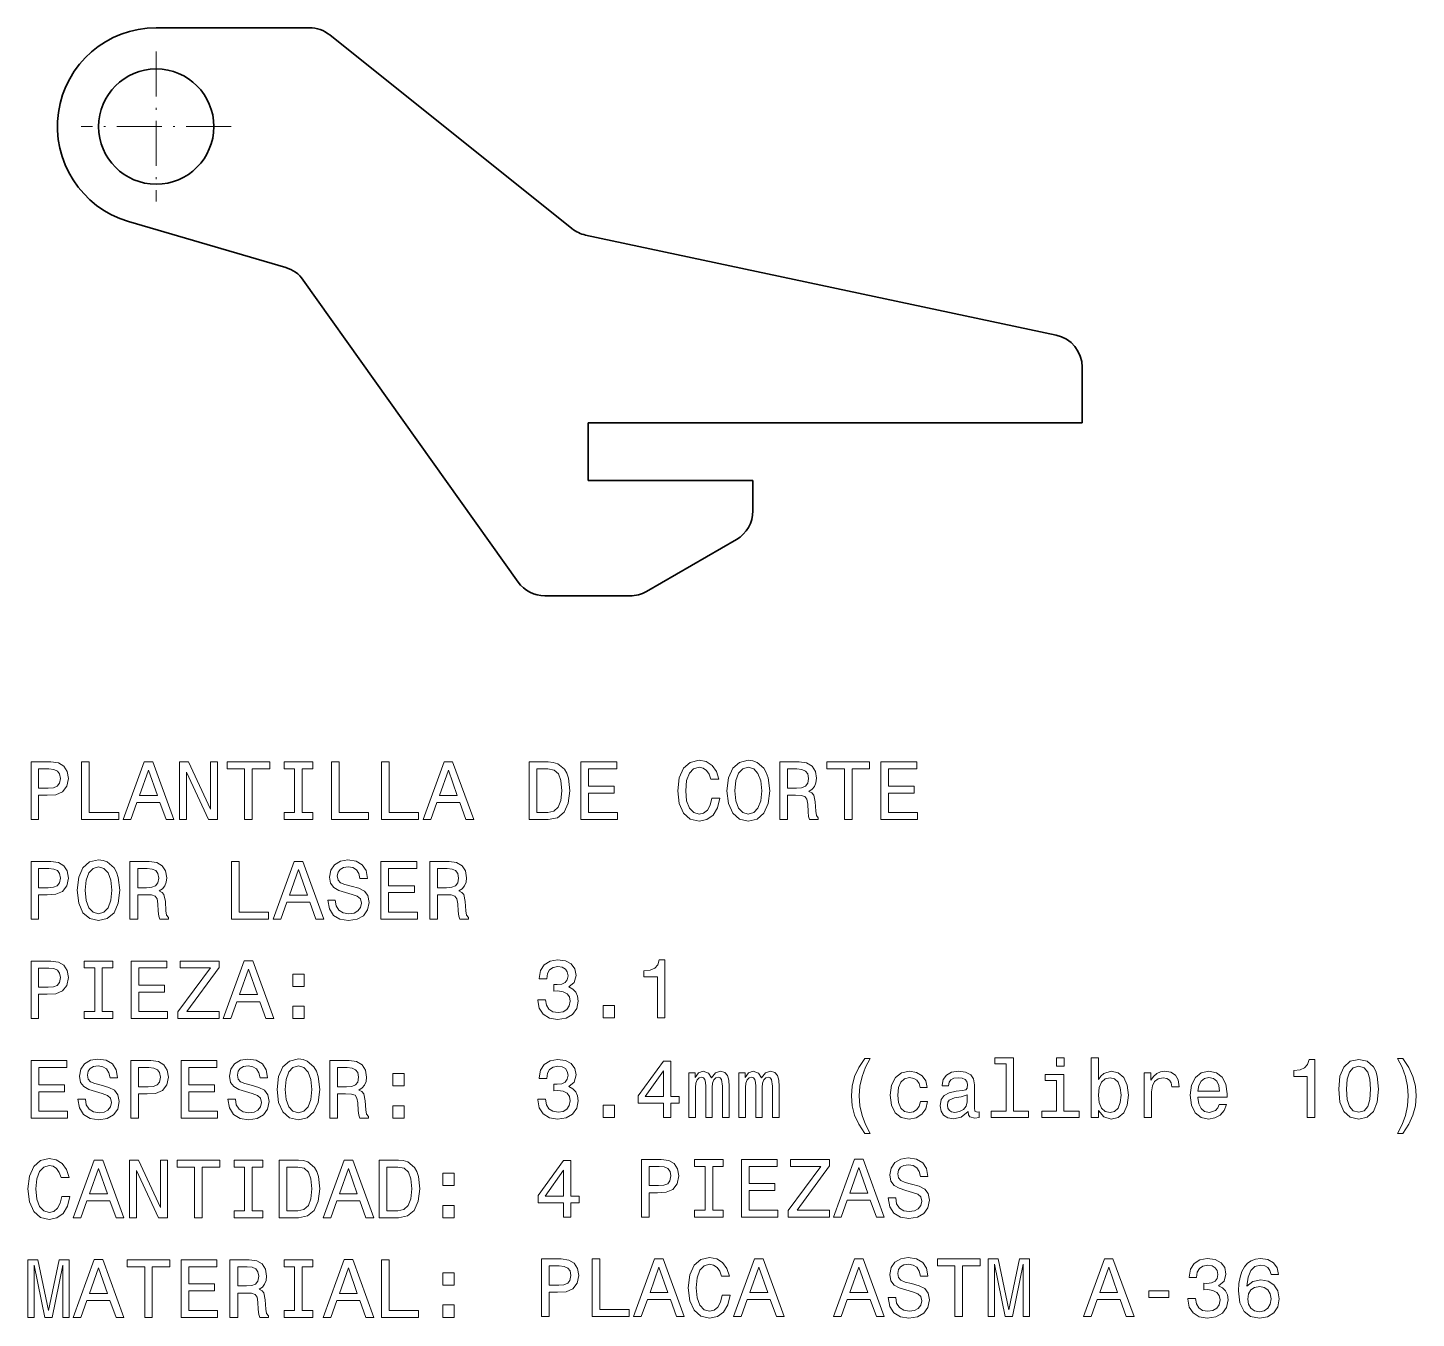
# Model space of a CAD drawing. Extents: x 15 to 1174, y 15 to 826.
# Drawn here: x 394.4 to 478.7, y 429.6 to 508 of the extents above; entities that cross this region are included whole.
import ezdxf

# ---------------------------------------------------------------- set-up
doc = ezdxf.new("R2010")
doc.units = 0
doc.linetypes.add('DASHDOT', pattern=[18.5, 12, -3, 0.5, -3])

msp = doc.modelspace()

# ---------------------------------------------------------------- linework, layer by layer
at = {"color": 7, "lineweight": 35}
for p, q in [((411.472382, 507.953674), (402.173737, 507.953674)), ((412.721497, 507.515625), (427.423309, 495.758331)), ((400.483612, 496.196625), (410.037231, 493.391907)), ((428.256622, 495.363983), (456.830566, 489.290405)), ((411.103333, 492.632599), (424.154785, 474.294006)), ((458.414734, 487.334106), (458.414734, 483.953674)), ((458.414734, 483.953674), (428.414734, 483.953674)), ((428.414734, 480.453674), (428.414734, 483.953674)), ((438.414734, 480.453674), (428.414734, 480.453674)), ((438.414734, 478.608368), (438.414734, 480.453674)), ((431.950623, 473.721619), (437.414734, 476.876312)), ((425.784241, 473.453674), (430.950623, 473.453674))]:
    msp.add_line(p, q, dxfattribs=at)
at = {"color": 7, "linetype": 'DASHDOT', "lineweight": 13, "ltscale": 0.227499}
for p, q in [((402.173737, 506.503662), (402.173737, 497.403687)), ((406.723724, 501.953674), (397.623749, 501.953674))]:
    msp.add_line(p, q, dxfattribs=at)
at = {"color": 7, "lineweight": 13}
for points in [[(394.568329, 459.869965), (395.032318, 459.869965), (395.032318, 461.347626), (395.546722, 461.347626), (396.066162, 461.372833), (396.479706, 461.549347), (396.747009, 461.892303), (396.837769, 462.361328), (396.767181, 462.795044), (396.56546, 463.112762), (396.232605, 463.304413), (395.778717, 463.369965), (394.568329, 463.369965)], [(397.644714, 459.869965), (399.893982, 459.869965), (399.893982, 460.29361), (398.108673, 460.29361), (398.108673, 463.369965), (397.644714, 463.369965)], [(400.171356, 459.869965), (400.635345, 459.869965), (401.003479, 460.898773), (402.400452, 460.898773), (402.768616, 459.869965), (403.242676, 459.869965), (401.9617, 463.375), (401.447296, 463.375)], [(403.590668, 459.869965), (404.009247, 459.869965), (404.009247, 462.739563), (405.350739, 459.869965), (405.890381, 459.869965), (405.890381, 463.369965), (405.466736, 463.369965), (405.466736, 460.500366), (404.140381, 463.369965), (403.590668, 463.369965)], [(407.544556, 459.869965), (408.008545, 459.869965), (408.008545, 462.94632), (409.067627, 462.94632), (409.067627, 463.369965), (406.480438, 463.369965), (406.480438, 462.94632), (407.544556, 462.94632)], [(410.580566, 460.29361), (409.935059, 460.29361), (409.935059, 459.869965), (411.690094, 459.869965), (411.690094, 460.29361), (411.044556, 460.29361), (411.044556, 462.94632), (411.690094, 462.94632), (411.690094, 463.369965), (409.935059, 463.369965), (409.935059, 462.94632), (410.580566, 462.94632)], [(412.824829, 459.869965), (415.074097, 459.869965), (415.074097, 460.29361), (413.288788, 460.29361), (413.288788, 463.369965), (412.824829, 463.369965)], [(415.86084, 459.869965), (418.110107, 459.869965), (418.110107, 460.29361), (416.324829, 460.29361), (416.324829, 463.369965), (415.86084, 463.369965)], [(418.387512, 459.869965), (418.851471, 459.869965), (419.219635, 460.898773), (420.616608, 460.898773), (420.984772, 459.869965), (421.458832, 459.869965), (420.177856, 463.375), (419.663422, 463.375)], [(425.98764, 463.369965), (424.822662, 463.369965), (424.822662, 459.869965), (425.98764, 459.869965), (426.537354, 459.980927), (426.945862, 460.318817), (427.197998, 460.86853), (427.288788, 461.619965), (427.208099, 462.386536), (427.107239, 462.689117), (426.966034, 462.931213), (426.557526, 463.259003), (426.290222, 463.339691)], [(427.969635, 459.869965), (430.18866, 459.869965), (430.18866, 460.29361), (428.433594, 460.29361), (428.433594, 461.47876), (429.997009, 461.47876), (429.997009, 461.897339), (428.433594, 461.897339), (428.433594, 462.94632), (430.148315, 462.94632), (430.148315, 463.369965), (427.969635, 463.369965)], [(435.917755, 461.171112), (435.816895, 460.747498), (435.650452, 460.444885), (435.418457, 460.258301), (435.146149, 460.197784), (434.818329, 460.288544), (434.561127, 460.560883), (434.389648, 461.0047), (434.334167, 461.619965), (434.389648, 462.230194), (434.556091, 462.679047), (434.813293, 462.951385), (435.146149, 463.047211), (435.388214, 462.996765), (435.594971, 462.85556), (435.756378, 462.628601), (435.86731, 462.315918), (436.346436, 462.315918), (436.195129, 462.795044), (435.932892, 463.158142), (435.574829, 463.385101), (435.146149, 463.46579), (434.611572, 463.339691), (434.203064, 462.986694), (433.940796, 462.406708), (433.850037, 461.619965), (433.940796, 460.833221), (434.203064, 460.253235), (434.611572, 459.895172), (435.146149, 459.774139), (435.615173, 459.869965), (435.993408, 460.137268), (436.260681, 460.576019), (436.401917, 461.171112)], [(436.840668, 461.619965), (436.931427, 460.833221), (437.193695, 460.253235), (437.602173, 459.895172), (438.13678, 459.774139), (438.666321, 459.895172), (439.079865, 460.253235), (439.337067, 460.833221), (439.432892, 461.619965), (439.337067, 462.401672), (439.226105, 462.719391), (439.079865, 462.981628), (438.666321, 463.339691), (438.414154, 463.430481), (438.13678, 463.46579), (437.597137, 463.339691), (437.18866, 462.986694), (436.931427, 462.406708)], [(437.324799, 461.619965), (437.38028, 462.230194), (437.546722, 462.679047), (437.803925, 462.951385), (438.13678, 463.047211), (438.464569, 462.951385), (438.721802, 462.674011), (438.888214, 462.225159), (438.94873, 461.619965), (438.888214, 461.009735), (438.721802, 460.560883), (438.464569, 460.288544), (438.13678, 460.197784), (437.803925, 460.288544), (437.546722, 460.560883), (437.38028, 461.0047)], [(440.048157, 459.869965), (440.517181, 459.869965), (440.517181, 461.347626), (440.996277, 461.347626), (441.349304, 461.332489), (441.571198, 461.261902), (441.692261, 461.095459), (441.742676, 460.797913), (441.767883, 460.344025), (441.798157, 460.046478), (441.858673, 459.869965), (442.388214, 459.869965), (442.388214, 459.96579), (442.272217, 460.106995), (442.231873, 460.369232), (442.196564, 460.934082), (442.11084, 461.352661), (441.994843, 461.483795), (441.813293, 461.57962), (442.015015, 461.705688), (442.156219, 461.882202), (442.247009, 462.104126), (442.277252, 462.371399), (442.206665, 462.795044), (442.004913, 463.112762), (441.672058, 463.304413), (441.21817, 463.369965), (440.048157, 463.369965)], [(443.976837, 459.869965), (444.440796, 459.869965), (444.440796, 462.94632), (445.499878, 462.94632), (445.499878, 463.369965), (442.91272, 463.369965), (442.91272, 462.94632), (443.976837, 462.94632)], [(446.18576, 459.869965), (448.404785, 459.869965), (448.404785, 460.29361), (446.649719, 460.29361), (446.649719, 461.47876), (448.213135, 461.47876), (448.213135, 461.897339), (446.649719, 461.897339), (446.649719, 462.94632), (448.364441, 462.94632), (448.364441, 463.369965), (446.18576, 463.369965)], [(395.652618, 462.941284), (395.955231, 462.911041), (396.177124, 462.815216), (396.308258, 462.638702), (396.353638, 462.361328), (396.303192, 462.068817), (396.167023, 461.892303), (395.935059, 461.801514), (395.61731, 461.776306), (395.032318, 461.776306), (395.032318, 462.941284)], [(401.164886, 461.327454), (401.704498, 462.870697), (402.24411, 461.327454)], [(419.381012, 461.327454), (419.920624, 462.870697), (420.460266, 461.327454)], [(425.952332, 462.951385), (426.335632, 462.875732), (426.59787, 462.643738), (426.754211, 462.230194), (426.804626, 461.619965), (426.749176, 461.029907), (426.592834, 460.616364), (426.325531, 460.369232), (425.952332, 460.288544), (425.291687, 460.288544), (425.291687, 462.951385)], [(441.087067, 462.941284), (441.394684, 462.911041), (441.611542, 462.815216), (441.747711, 462.638702), (441.793121, 462.361328), (441.742676, 462.068817), (441.606506, 461.892303), (441.374512, 461.801514), (441.056793, 461.776306), (440.517181, 461.776306), (440.517181, 462.941284)], [(394.568329, 453.82312), (395.032318, 453.82312), (395.032318, 455.300781), (395.546722, 455.300781), (396.066162, 455.325989), (396.479706, 455.502502), (396.747009, 455.845459), (396.837769, 456.314484), (396.767181, 456.748199), (396.56546, 457.065918), (396.232605, 457.257568), (395.778717, 457.32312), (394.568329, 457.32312)], [(397.372375, 455.57312), (397.463135, 454.786377), (397.725403, 454.20639), (398.133881, 453.848328), (398.668488, 453.727295), (399.198029, 453.848328), (399.611572, 454.20639), (399.868774, 454.786377), (399.9646, 455.57312), (399.868774, 456.354828), (399.757812, 456.672546), (399.611572, 456.934784), (399.198029, 457.292847), (398.945862, 457.383636), (398.668488, 457.418945), (398.128845, 457.292847), (397.720337, 456.93985), (397.463135, 456.359863)], [(400.579865, 453.82312), (401.048889, 453.82312), (401.048889, 455.300781), (401.527985, 455.300781), (401.881012, 455.285645), (402.102905, 455.215057), (402.223938, 455.048615), (402.274384, 454.751068), (402.299591, 454.29718), (402.329865, 453.999634), (402.390381, 453.82312), (402.919922, 453.82312), (402.919922, 453.918945), (402.803925, 454.06015), (402.76358, 454.322388), (402.728271, 454.887238), (402.642548, 455.305817), (402.52655, 455.436951), (402.345001, 455.532776), (402.546722, 455.658844), (402.687927, 455.835358), (402.778717, 456.057281), (402.80896, 456.324554), (402.738373, 456.748199), (402.536621, 457.065918), (402.203766, 457.257568), (401.749878, 457.32312), (400.579865, 457.32312)], [(406.752777, 453.82312), (409.002045, 453.82312), (409.002045, 454.246765), (407.216736, 454.246765), (407.216736, 457.32312), (406.752777, 457.32312)], [(409.279419, 453.82312), (409.743408, 453.82312), (410.111572, 454.851929), (411.508545, 454.851929), (411.876678, 453.82312), (412.350739, 453.82312), (411.069763, 457.328156), (410.555359, 457.328156)], [(413.051758, 454.978027), (412.592834, 454.978027), (412.693695, 454.443451), (412.945862, 454.050079), (413.334167, 453.813019), (413.858673, 453.727295), (414.378143, 453.807983), (414.766449, 454.029907), (415.01358, 454.377869), (415.10437, 454.836823), (415.028717, 455.250366), (414.816895, 455.517639), (414.473938, 455.694153), (414.015015, 455.825287), (413.621643, 455.921112), (413.364441, 456.032043), (413.218201, 456.193451), (413.172791, 456.445587), (413.218201, 456.672546), (413.349304, 456.844025), (413.551025, 456.960022), (413.82843, 457.000366), (414.11084, 456.949921), (414.332733, 456.813751), (414.479004, 456.586823), (414.549591, 456.279175), (415.008545, 456.279175), (415.008545, 456.289246), (414.927856, 456.763336), (414.690796, 457.116333), (414.317627, 457.338257), (413.813293, 457.41391), (413.359406, 457.338257), (413.006378, 457.126434), (412.779419, 456.798615), (412.69873, 456.375), (412.764282, 455.996765), (412.955933, 455.739532), (413.258545, 455.568085), (413.672089, 455.436951), (414.080566, 455.320953), (414.388214, 455.210022), (414.574829, 455.048615), (414.640381, 454.786377), (414.579865, 454.519073), (414.423523, 454.317352), (414.186493, 454.191284), (413.878845, 454.15094), (413.535919, 454.20639), (413.273651, 454.367798), (413.107239, 454.630035)], [(415.825531, 453.82312), (418.044556, 453.82312), (418.044556, 454.246765), (416.28952, 454.246765), (416.28952, 455.431915), (417.852905, 455.431915), (417.852905, 455.850494), (416.28952, 455.850494), (416.28952, 456.899475), (418.004211, 456.899475), (418.004211, 457.32312), (415.825531, 457.32312)], [(418.79599, 453.82312), (419.265015, 453.82312), (419.265015, 455.300781), (419.744141, 455.300781), (420.097137, 455.285645), (420.319061, 455.215057), (420.440094, 455.048615), (420.490509, 454.751068), (420.515747, 454.29718), (420.54599, 453.999634), (420.606506, 453.82312), (421.136047, 453.82312), (421.136047, 453.918945), (421.02005, 454.06015), (420.979706, 454.322388), (420.944397, 454.887238), (420.858673, 455.305817), (420.742676, 455.436951), (420.561127, 455.532776), (420.762848, 455.658844), (420.904053, 455.835358), (420.994843, 456.057281), (421.025116, 456.324554), (420.954498, 456.748199), (420.752777, 457.065918), (420.419922, 457.257568), (419.966034, 457.32312), (418.79599, 457.32312)], [(395.652618, 456.89444), (395.955231, 456.864197), (396.177124, 456.768372), (396.308258, 456.591858), (396.353638, 456.314484), (396.303192, 456.021973), (396.167023, 455.845459), (395.935059, 455.754669), (395.61731, 455.729462), (395.032318, 455.729462), (395.032318, 456.89444)], [(397.856506, 455.57312), (397.911987, 456.18335), (398.07843, 456.632202), (398.335632, 456.904541), (398.668488, 457.000366), (398.996277, 456.904541), (399.253479, 456.627167), (399.419922, 456.178314), (399.480438, 455.57312), (399.419922, 454.962891), (399.253479, 454.514038), (398.996277, 454.241699), (398.668488, 454.15094), (398.335632, 454.241699), (398.07843, 454.514038), (397.911987, 454.957855)], [(401.618774, 456.89444), (401.926392, 456.864197), (402.14325, 456.768372), (402.279419, 456.591858), (402.324829, 456.314484), (402.274384, 456.021973), (402.138214, 455.845459), (401.906219, 455.754669), (401.588501, 455.729462), (401.048889, 455.729462), (401.048889, 456.89444)], [(410.272949, 455.280609), (410.812561, 456.823853), (411.352203, 455.280609)], [(419.8349, 456.89444), (420.142548, 456.864197), (420.359406, 456.768372), (420.495575, 456.591858), (420.540955, 456.314484), (420.490509, 456.021973), (420.35437, 455.845459), (420.122375, 455.754669), (419.804657, 455.729462), (419.265015, 455.729462), (419.265015, 456.89444)], [(394.568329, 447.776306), (395.032318, 447.776306), (395.032318, 449.253967), (395.546722, 449.253967), (396.066162, 449.279175), (396.479706, 449.455688), (396.747009, 449.798645), (396.837769, 450.26767), (396.767181, 450.701385), (396.56546, 451.019104), (396.232605, 451.210754), (395.778717, 451.276306), (394.568329, 451.276306)], [(398.436493, 448.199951), (397.790955, 448.199951), (397.790955, 447.776306), (399.54599, 447.776306), (399.54599, 448.199951), (398.900452, 448.199951), (398.900452, 450.852661), (399.54599, 450.852661), (399.54599, 451.276306), (397.790955, 451.276306), (397.790955, 450.852661), (398.436493, 450.852661)], [(400.645416, 447.776306), (402.864441, 447.776306), (402.864441, 448.199951), (401.109406, 448.199951), (401.109406, 449.385101), (402.672791, 449.385101), (402.672791, 449.80368), (401.109406, 449.80368), (401.109406, 450.852661), (402.824097, 450.852661), (402.824097, 451.276306), (400.645416, 451.276306)], [(403.484772, 447.776306), (405.996277, 447.776306), (405.996277, 448.199951), (404.03952, 448.199951), (405.996277, 450.877899), (405.996277, 451.276306), (403.620911, 451.276306), (403.620911, 450.852661), (405.471802, 450.852661), (403.484772, 448.179779)], [(406.243408, 447.776306), (406.707367, 447.776306), (407.075531, 448.805115), (408.472504, 448.805115), (408.840668, 447.776306), (409.314728, 447.776306), (408.033752, 451.281342), (407.519348, 451.281342)], [(425.361572, 448.922546), (425.361572, 448.887238), (425.442261, 448.403076), (425.679291, 448.039978), (426.05249, 447.807983), (426.546722, 447.72226), (427.071228, 447.807983), (427.4646, 448.029907), (427.716736, 448.382904), (427.807526, 448.836823), (427.767181, 449.134369), (427.656219, 449.376434), (427.47467, 449.563019), (427.232605, 449.699188), (427.560394, 449.971527), (427.676392, 450.405243), (427.600739, 450.798615), (427.383881, 451.096161), (427.030853, 451.282776), (426.546722, 451.348328), (426.092834, 451.267639), (425.744843, 451.045746), (425.517914, 450.692719), (425.442261, 450.223694), (425.442261, 450.188385), (425.891083, 450.188385), (425.931458, 450.511169), (426.062561, 450.743164), (426.274384, 450.884369), (426.57193, 450.934784), (426.834167, 450.89444), (427.025818, 450.788544), (427.141815, 450.617065), (427.187195, 450.385071), (427.141815, 450.13797), (427.020782, 449.971527), (426.80896, 449.870667), (426.521515, 449.840424), (426.324829, 449.845459), (426.324829, 449.447052), (426.57193, 449.457123), (426.889648, 449.411743), (427.126678, 449.29071), (427.267914, 449.094025), (427.318329, 448.836823), (427.262848, 448.544312), (427.116608, 448.327454), (426.884613, 448.191284), (426.576965, 448.145874), (426.259247, 448.19632), (426.027252, 448.347626), (425.881012, 448.589691), (425.825531, 448.922546)], [(432.613708, 447.82312), (433.072662, 447.82312), (433.072662, 451.348328), (432.729706, 451.348328), (432.638947, 451.04071), (432.457367, 450.833923), (432.179993, 450.712891), (431.796722, 450.672546), (431.796722, 450.314484), (432.613708, 450.314484)], [(395.652618, 450.847626), (395.955231, 450.817383), (396.177124, 450.721558), (396.308258, 450.545044), (396.353638, 450.26767), (396.303192, 449.975159), (396.167023, 449.798645), (395.935059, 449.707855), (395.61731, 449.682648), (395.032318, 449.682648), (395.032318, 450.847626)], [(407.236908, 449.233795), (407.77655, 450.777039), (408.316162, 449.233795)], [(410.4646, 449.733093), (411.160553, 449.733093), (411.160553, 450.484528), (410.4646, 450.484528)], [(410.4646, 447.776306), (411.160553, 447.776306), (411.160553, 448.52774), (410.4646, 448.52774)], [(429.320496, 447.82312), (430.016449, 447.82312), (430.016449, 448.574554), (429.320496, 448.574554)], [(397.871643, 442.884369), (397.41272, 442.884369), (397.51358, 442.349792), (397.765747, 441.956421), (398.154053, 441.71936), (398.678558, 441.633636), (399.198029, 441.714325), (399.586334, 441.936249), (399.833466, 442.28421), (399.924225, 442.743164), (399.848602, 443.156708), (399.63678, 443.423981), (399.293823, 443.600494), (398.8349, 443.731628), (398.441528, 443.827454), (398.184326, 443.938385), (398.038086, 444.099792), (397.992676, 444.351929), (398.038086, 444.578888), (398.169189, 444.750366), (398.370911, 444.866364), (398.648315, 444.906708), (398.930725, 444.856262), (399.152618, 444.720093), (399.298889, 444.493164), (399.369476, 444.185516), (399.82843, 444.185516), (399.82843, 444.195587), (399.747742, 444.669678), (399.510681, 445.022675), (399.137482, 445.244598), (398.633179, 445.320251), (398.179291, 445.244598), (397.826263, 445.032776), (397.599304, 444.704956), (397.518616, 444.281342), (397.584167, 443.903107), (397.775818, 443.645874), (398.07843, 443.474426), (398.491974, 443.343292), (398.900452, 443.227295), (399.208099, 443.116364), (399.394714, 442.954956), (399.460266, 442.692719), (399.39975, 442.425415), (399.243408, 442.223694), (399.006378, 442.097626), (398.69873, 442.057281), (398.355804, 442.112732), (398.093536, 442.274139), (397.927124, 442.536377)], [(406.979706, 442.884369), (406.520782, 442.884369), (406.621643, 442.349792), (406.87381, 441.956421), (407.262146, 441.71936), (407.786621, 441.633636), (408.306091, 441.714325), (408.694397, 441.936249), (408.941528, 442.28421), (409.032318, 442.743164), (408.956665, 443.156708), (408.744843, 443.423981), (408.401917, 443.600494), (407.942963, 443.731628), (407.549591, 443.827454), (407.292389, 443.938385), (407.146149, 444.099792), (407.100739, 444.351929), (407.146149, 444.578888), (407.277252, 444.750366), (407.479004, 444.866364), (407.756378, 444.906708), (408.038788, 444.856262), (408.260681, 444.720093), (408.406952, 444.493164), (408.477539, 444.185516), (408.936493, 444.185516), (408.936493, 444.195587), (408.855804, 444.669678), (408.618774, 445.022675), (408.245575, 445.244598), (407.741241, 445.320251), (407.287354, 445.244598), (406.934326, 445.032776), (406.707367, 444.704956), (406.626678, 444.281342), (406.692261, 443.903107), (406.883881, 443.645874), (407.186493, 443.474426), (407.600037, 443.343292), (408.008545, 443.227295), (408.316162, 443.116364), (408.502777, 442.954956), (408.568329, 442.692719), (408.507812, 442.425415), (408.351471, 442.223694), (408.114441, 442.097626), (407.806793, 442.057281), (407.463867, 442.112732), (407.20163, 442.274139), (407.035187, 442.536377)], [(409.516449, 443.479462), (409.607239, 442.692719), (409.869476, 442.112732), (410.277985, 441.754669), (410.812561, 441.633636), (411.342102, 441.754669), (411.755646, 442.112732), (412.012848, 442.692719), (412.108673, 443.479462), (412.012848, 444.261169), (411.901917, 444.578888), (411.755646, 444.841125), (411.342102, 445.199188), (411.089935, 445.289978), (410.812561, 445.325287), (410.272949, 445.199188), (409.864441, 444.846191), (409.607239, 444.266205)], [(425.361572, 442.875732), (425.361572, 442.840424), (425.442261, 442.356262), (425.679291, 441.993164), (426.05249, 441.761169), (426.546722, 441.675446), (427.071228, 441.761169), (427.4646, 441.983093), (427.716736, 442.33609), (427.807526, 442.790009), (427.767181, 443.087555), (427.656219, 443.32962), (427.47467, 443.516205), (427.232605, 443.652374), (427.560394, 443.924713), (427.676392, 444.358429), (427.600739, 444.751801), (427.383881, 445.049347), (427.030853, 445.235962), (426.546722, 445.301514), (426.092834, 445.220825), (425.744843, 444.998932), (425.517914, 444.645905), (425.442261, 444.17688), (425.442261, 444.141571), (425.891083, 444.141571), (425.931458, 444.464355), (426.062561, 444.69635), (426.274384, 444.837555), (426.57193, 444.88797), (426.834167, 444.847626), (427.025818, 444.74173), (427.141815, 444.570251), (427.187195, 444.338257), (427.141815, 444.091156), (427.020782, 443.924713), (426.80896, 443.823853), (426.521515, 443.79361), (426.324829, 443.798645), (426.324829, 443.400238), (426.57193, 443.410309), (426.889648, 443.364929), (427.126678, 443.243896), (427.267914, 443.047211), (427.318329, 442.790009), (427.262848, 442.497498), (427.116608, 442.28064), (426.884613, 442.14447), (426.576965, 442.09906), (426.259247, 442.149506), (426.027252, 442.300812), (425.881012, 442.542877), (425.825531, 442.875732)], [(445.216736, 440.802948), (445.534485, 440.802948), (445.247009, 441.337555), (445.045288, 441.897339), (444.919189, 442.487396), (444.878845, 443.082489), (444.919189, 443.677612), (445.045288, 444.262604), (445.247009, 444.827454), (445.534485, 445.36203), (445.216736, 445.36203), (444.848602, 444.807281), (444.5914, 444.257568), (444.440094, 443.682648), (444.394714, 443.082489), (444.440094, 442.477325), (444.5914, 441.90744), (444.848602, 441.357727)], [(453.795288, 445.024139), (453.795288, 442.149506), (452.882446, 442.149506), (452.882446, 441.776306), (455.146851, 441.776306), (455.146851, 442.149506), (454.239075, 442.149506), (454.239075, 445.397339), (453.099304, 445.397339), (453.099304, 445.024139)], [(457.320496, 445.397339), (456.851471, 445.397339), (456.851471, 444.893036), (457.320496, 444.893036)], [(459.403351, 442.194885), (459.73114, 441.80658), (460.179993, 441.680481), (460.603638, 441.776306), (460.941528, 442.063782), (461.153351, 442.522705), (461.234039, 443.132935), (461.153351, 443.743164), (460.936493, 444.197052), (460.603638, 444.479462), (460.179993, 444.580353), (459.736206, 444.449219), (459.554626, 444.287842), (459.403351, 444.070984), (459.403351, 445.397339), (458.959534, 445.397339), (458.959534, 441.776306), (459.403351, 441.776306)], [(472.082031, 441.776306), (472.540955, 441.776306), (472.540955, 445.301514), (472.197998, 445.301514), (472.107239, 444.993896), (471.925659, 444.787109), (471.648285, 444.666077), (471.265015, 444.625732), (471.265015, 444.26767), (472.082031, 444.26767)], [(473.993408, 443.485962), (474.069031, 442.694183), (474.306091, 442.129333), (474.684326, 441.786407), (475.208801, 441.675446), (475.728271, 441.786407), (476.106506, 442.129333), (476.338501, 442.694183), (476.419189, 443.485962), (476.338501, 444.272705), (476.242676, 444.585388), (476.106506, 444.84259), (475.728271, 445.185516), (475.208801, 445.301514), (474.684326, 445.185516), (474.306091, 444.837555), (474.069031, 444.272705)], [(477.881714, 440.802948), (478.244843, 441.357727), (478.502045, 441.90744), (478.653351, 442.477325), (478.703766, 443.082489), (478.653351, 443.682648), (478.502045, 444.257568), (478.244843, 444.807281), (477.881714, 445.36203), (477.563995, 445.36203), (477.846436, 444.827454), (478.048157, 444.262604), (478.169189, 443.677612), (478.214569, 443.082489), (478.169189, 442.487396), (478.048157, 441.897339), (477.84137, 441.337555), (477.563995, 440.802948)], [(394.573364, 441.729462), (396.792389, 441.729462), (396.792389, 442.153107), (395.037354, 442.153107), (395.037354, 443.338257), (396.600739, 443.338257), (396.600739, 443.756836), (395.037354, 443.756836), (395.037354, 444.805817), (396.752045, 444.805817), (396.752045, 445.229462), (394.573364, 445.229462)], [(400.640381, 441.729462), (401.10437, 441.729462), (401.10437, 443.207123), (401.618774, 443.207123), (402.138214, 443.23233), (402.551758, 443.408844), (402.819061, 443.751801), (402.909821, 444.220825), (402.839233, 444.654541), (402.637482, 444.97226), (402.304657, 445.16391), (401.850739, 445.229462), (400.640381, 445.229462)], [(401.72467, 444.800781), (402.027252, 444.770538), (402.249176, 444.674713), (402.38028, 444.498199), (402.42569, 444.220825), (402.375244, 443.928314), (402.239075, 443.751801), (402.00708, 443.661011), (401.689362, 443.635803), (401.10437, 443.635803), (401.10437, 444.800781)], [(403.681458, 441.729462), (405.900452, 441.729462), (405.900452, 442.153107), (404.145416, 442.153107), (404.145416, 443.338257), (405.708832, 443.338257), (405.708832, 443.756836), (404.145416, 443.756836), (404.145416, 444.805817), (405.860107, 444.805817), (405.860107, 445.229462), (403.681458, 445.229462)], [(410.00061, 443.479462), (410.056091, 444.089691), (410.222504, 444.538544), (410.479706, 444.810883), (410.812561, 444.906708), (411.140381, 444.810883), (411.397583, 444.533508), (411.563995, 444.084656), (411.624512, 443.479462), (411.563995, 442.869232), (411.397583, 442.42038), (411.140381, 442.148041), (410.812561, 442.057281), (410.479706, 442.148041), (410.222504, 442.42038), (410.056091, 442.864197)], [(412.723938, 441.729462), (413.192963, 441.729462), (413.192963, 443.207123), (413.672089, 443.207123), (414.025116, 443.191986), (414.247009, 443.121399), (414.368042, 442.954956), (414.418488, 442.65741), (414.443695, 442.203522), (414.473938, 441.905975), (414.534485, 441.729462), (415.063995, 441.729462), (415.063995, 441.825287), (414.948029, 441.966492), (414.907654, 442.228729), (414.872375, 442.793579), (414.786621, 443.212158), (414.670624, 443.343292), (414.489075, 443.439117), (414.690796, 443.565186), (414.832031, 443.741699), (414.922791, 443.963623), (414.953064, 444.230896), (414.882446, 444.654541), (414.680725, 444.97226), (414.34787, 445.16391), (413.893982, 445.229462), (412.723938, 445.229462)], [(413.762848, 444.800781), (414.070496, 444.770538), (414.287354, 444.674713), (414.423523, 444.498199), (414.468903, 444.220825), (414.418488, 443.928314), (414.282318, 443.751801), (414.050323, 443.661011), (413.732605, 443.635803), (413.192963, 443.635803), (413.192963, 444.800781)], [(416.536621, 443.686249), (417.232605, 443.686249), (417.232605, 444.437683), (416.536621, 444.437683)], [(432.981873, 441.776306), (433.43576, 441.776306), (433.43576, 442.643738), (433.935059, 442.643738), (433.935059, 443.047211), (433.43576, 443.047211), (433.43576, 445.200653), (432.976837, 445.200653), (431.443695, 443.087555), (431.443695, 442.643738), (432.981873, 442.643738)], [(431.86731, 443.047211), (432.981873, 444.615631), (432.981873, 443.047211)], [(434.52005, 441.776306), (434.928558, 441.776306), (434.928558, 443.586823), (434.953766, 443.859161), (435.029419, 444.055847), (435.145416, 444.171844), (435.296722, 444.217224), (435.417755, 444.17688), (435.498444, 444.076019), (435.538788, 443.904541), (435.553925, 443.677612), (435.553925, 441.776306), (435.937195, 441.776306), (435.937195, 443.586823), (435.962433, 443.854126), (436.038086, 444.050812), (436.159119, 444.171844), (436.310394, 444.217224), (436.431458, 444.17688), (436.512146, 444.076019), (436.562561, 443.677612), (436.562561, 441.776306), (436.971069, 441.776306), (436.971069, 443.647339), (436.945862, 444.035675), (436.865173, 444.333221), (436.703766, 444.514771), (436.441528, 444.580353), (436.133881, 444.479462), (435.896851, 444.186981), (435.710266, 444.474426), (435.397583, 444.580353), (435.110107, 444.479462), (434.913422, 444.197052), (434.913422, 444.484528), (434.52005, 444.484528)], [(437.556091, 441.776306), (437.9646, 441.776306), (437.9646, 443.586823), (437.989807, 443.859161), (438.06546, 444.055847), (438.181458, 444.171844), (438.332733, 444.217224), (438.453766, 444.17688), (438.534485, 444.076019), (438.574829, 443.904541), (438.589935, 443.677612), (438.589935, 441.776306), (438.973236, 441.776306), (438.973236, 443.586823), (438.998444, 443.854126), (439.074097, 444.050812), (439.195129, 444.171844), (439.346436, 444.217224), (439.467468, 444.17688), (439.548157, 444.076019), (439.598602, 443.677612), (439.598602, 441.776306), (440.00708, 441.776306), (440.00708, 443.647339), (439.981873, 444.035675), (439.901184, 444.333221), (439.739807, 444.514771), (439.477539, 444.580353), (439.169922, 444.479462), (438.932892, 444.186981), (438.746277, 444.474426), (438.433594, 444.580353), (438.146149, 444.479462), (437.949463, 444.197052), (437.949463, 444.484528), (437.556091, 444.484528)], [(448.56546, 443.586823), (449.004211, 443.586823), (448.913422, 443.990295), (448.696564, 444.308014), (448.358673, 444.5047), (447.919922, 444.580353), (447.43576, 444.479462), (447.067627, 444.197052), (446.835632, 443.738129), (446.754944, 443.122833), (446.830566, 442.512604), (447.057526, 442.058716), (447.415588, 441.776306), (447.904785, 441.680481), (448.338501, 441.756134), (448.676392, 441.967957), (448.908386, 442.300812), (449.009247, 442.744598), (448.585632, 442.744598), (448.509979, 442.462189), (448.368774, 442.250366), (448.167023, 442.119232), (447.919922, 442.078888), (447.612274, 442.14447), (447.390381, 442.346191), (447.254211, 442.674011), (447.208832, 443.13797), (447.254211, 443.591858), (447.395416, 443.919678), (447.622375, 444.121399), (447.919922, 444.192017), (448.182159, 444.146637), (448.378845, 444.03064), (448.509979, 443.838989)], [(451.485474, 442.129333), (451.485474, 442.114197), (451.510681, 441.942719), (451.586334, 441.821686), (451.904053, 441.725861), (452.151184, 441.766205), (452.151184, 442.109161), (452.045288, 442.094025), (451.904053, 442.159576), (451.878845, 442.361328), (451.878845, 443.763336), (451.818329, 444.121399), (451.641815, 444.373566), (451.334167, 444.524872), (450.900452, 444.580353), (450.476837, 444.519836), (450.164154, 444.348358), (449.967468, 444.081055), (449.901917, 443.728027), (449.901917, 443.697784), (450.300323, 443.697784), (450.335632, 443.909576), (450.446564, 444.060883), (450.628143, 444.151672), (450.885345, 444.186981), (451.132446, 444.161743), (451.30896, 444.08609), (451.414886, 443.954987), (451.450165, 443.773438), (451.429993, 443.561615), (451.349304, 443.455688), (451.147583, 443.405273), (450.769348, 443.364929), (450.335632, 443.274139), (450.027985, 443.112762), (449.846436, 442.860596), (449.790955, 442.487396), (449.8414, 442.154541), (449.997742, 441.90744), (450.249878, 441.751099), (450.59787, 441.695618), (451.066895, 441.801514)], [(462.187195, 441.776306), (462.631012, 441.776306), (462.631012, 443.324585), (462.676392, 443.697784), (462.812561, 443.965057), (463.034454, 444.126465), (463.332031, 444.181915), (463.553925, 444.146637), (463.720337, 444.045746), (463.821198, 443.874298), (463.856506, 443.642303), (464.305359, 443.642303), (464.244843, 444.050812), (464.07843, 444.343323), (463.801025, 444.519836), (463.422791, 444.580353), (463.165588, 444.540009), (462.943695, 444.439117), (462.747009, 444.26767), (462.590668, 444.035675), (462.590668, 444.484528), (462.187195, 444.484528)], [(465.445129, 443.001801), (467.220337, 443.001801), (467.225403, 443.208588), (467.144684, 443.788544), (466.922791, 444.22226), (466.569763, 444.484528), (466.100739, 444.580353), (465.641815, 444.479462), (465.288788, 444.197052), (465.061829, 443.738129), (464.98114, 443.132935), (465.056793, 442.512604), (465.283752, 442.058716), (465.631714, 441.776306), (466.085632, 441.680481), (466.479004, 441.746033), (466.801758, 441.917511), (467.038788, 442.18985), (467.174957, 442.552948), (466.736206, 442.552948), (466.645416, 442.351227), (466.514282, 442.199951), (466.141083, 442.078888), (465.853638, 442.134369), (465.63678, 442.310883), (465.495544, 442.598358), (465.445129, 442.986694)], [(474.477539, 443.485962), (474.517883, 444.096191), (474.643982, 444.534943), (474.870911, 444.792145), (475.208801, 444.882935), (475.541656, 444.792145), (475.768616, 444.534943), (475.894684, 444.096191), (475.935028, 443.485962), (475.894684, 442.870697), (475.768616, 442.431915), (475.541656, 442.174713), (475.208801, 442.088989), (474.870911, 442.174713), (474.643982, 442.431915), (474.517883, 442.870697)], [(457.305359, 442.149506), (457.305359, 444.393738), (456.165588, 444.393738), (456.165588, 444.015503), (456.861572, 444.015503), (456.861572, 442.149506), (455.953766, 442.149506), (455.953766, 441.776306), (458.223236, 441.776306), (458.223236, 442.149506)], [(460.780151, 443.132935), (460.729706, 442.679047), (460.593536, 442.346191), (460.376678, 442.14447), (460.10434, 442.078888), (459.806793, 442.14447), (459.589935, 442.346191), (459.453766, 442.674011), (459.408386, 443.132935), (459.453766, 443.586823), (459.589935, 443.914642), (459.806793, 444.111328), (460.10434, 444.181915), (460.376678, 444.111328), (460.593536, 443.909576), (460.729706, 443.581787)], [(465.445129, 443.375), (465.50061, 443.722992), (465.63678, 443.980194), (465.843536, 444.136536), (466.115875, 444.192017), (466.383179, 444.136536), (466.589935, 443.980194), (466.716034, 443.722992), (466.761414, 443.375)], [(451.435059, 442.724426), (451.374542, 442.462189), (451.213135, 442.260468), (450.971069, 442.129333), (450.673523, 442.083954), (450.481873, 442.109161), (450.345703, 442.18985), (450.259979, 442.331055), (450.234772, 442.52774), (450.254944, 442.704254), (450.335632, 442.830353), (450.658386, 442.971558), (451.066895, 443.032074), (451.435059, 443.153107)], [(416.536621, 441.729462), (417.232605, 441.729462), (417.232605, 442.480896), (416.536621, 442.480896)], [(429.320496, 441.776306), (430.016449, 441.776306), (430.016449, 442.52774), (429.320496, 442.52774)], [(396.449463, 436.983795), (396.348602, 436.560181), (396.182159, 436.257568), (395.950165, 436.070984), (395.677856, 436.010468), (395.350037, 436.101227), (395.092834, 436.373566), (394.921356, 436.817383), (394.865875, 437.432648), (394.921356, 438.042877), (395.087799, 438.49173), (395.345001, 438.764069), (395.677856, 438.859894), (395.919922, 438.809448), (396.126678, 438.668243), (396.288086, 438.441284), (396.399017, 438.128601), (396.878143, 438.128601), (396.726837, 438.607727), (396.4646, 438.970825), (396.106506, 439.197784), (395.677856, 439.278473), (395.14325, 439.152374), (394.734772, 438.799377), (394.472504, 438.219391), (394.381744, 437.432648), (394.472504, 436.645905), (394.734772, 436.065918), (395.14325, 435.707855), (395.677856, 435.586823), (396.146851, 435.682648), (396.525116, 435.949951), (396.792389, 436.388702), (396.933594, 436.983795)], [(397.135345, 435.682648), (397.599304, 435.682648), (397.967468, 436.711456), (399.364441, 436.711456), (399.732605, 435.682648), (400.206665, 435.682648), (398.92569, 439.187683), (398.411285, 439.187683)], [(398.128845, 437.140137), (398.668488, 438.68338), (399.208099, 437.140137)], [(400.554657, 435.682648), (400.973236, 435.682648), (400.973236, 438.552246), (402.314728, 435.682648), (402.85437, 435.682648), (402.85437, 439.182648), (402.430725, 439.182648), (402.430725, 436.313049), (401.10437, 439.182648), (400.554657, 439.182648)], [(404.508545, 435.682648), (404.972504, 435.682648), (404.972504, 438.759003), (406.031586, 438.759003), (406.031586, 439.182648), (403.444397, 439.182648), (403.444397, 438.759003), (404.508545, 438.759003)], [(407.544556, 436.106293), (406.899017, 436.106293), (406.899017, 435.682648), (408.654053, 435.682648), (408.654053, 436.106293), (408.008545, 436.106293), (408.008545, 438.759003), (408.654053, 438.759003), (408.654053, 439.182648), (406.899017, 439.182648), (406.899017, 438.759003), (407.544556, 438.759003)], [(410.807526, 439.182648), (409.642548, 439.182648), (409.642548, 435.682648), (410.807526, 435.682648), (411.357239, 435.79361), (411.765747, 436.1315), (412.017883, 436.681213), (412.108673, 437.432648), (412.027985, 438.199219), (411.927124, 438.501801), (411.785919, 438.743896), (411.377411, 439.071686), (411.110107, 439.152374)], [(410.772217, 438.764069), (411.155518, 438.688416), (411.417755, 438.456421), (411.574097, 438.042877), (411.624512, 437.432648), (411.569061, 436.84259), (411.41272, 436.429047), (411.145416, 436.181915), (410.772217, 436.101227), (410.111572, 436.101227), (410.111572, 438.764069)], [(412.31546, 435.682648), (412.779419, 435.682648), (413.147583, 436.711456), (414.544556, 436.711456), (414.91272, 435.682648), (415.38678, 435.682648), (414.105804, 439.187683), (413.5914, 439.187683)], [(413.30896, 437.140137), (413.848602, 438.68338), (414.388214, 437.140137)], [(416.879578, 439.182648), (415.7146, 439.182648), (415.7146, 435.682648), (416.879578, 435.682648), (417.429291, 435.79361), (417.837799, 436.1315), (418.089935, 436.681213), (418.180725, 437.432648), (418.100037, 438.199219), (417.999176, 438.501801), (417.857971, 438.743896), (417.449463, 439.071686), (417.182159, 439.152374)], [(416.844269, 438.764069), (417.227539, 438.688416), (417.489807, 438.456421), (417.646149, 438.042877), (417.696564, 437.432648), (417.641113, 436.84259), (417.484772, 436.429047), (417.217468, 436.181915), (416.844269, 436.101227), (416.183594, 436.101227), (416.183594, 438.764069)], [(426.909821, 435.729462), (427.363708, 435.729462), (427.363708, 436.596893), (427.863007, 436.596893), (427.863007, 437.000366), (427.363708, 437.000366), (427.363708, 439.153809), (426.904785, 439.153809), (425.371643, 437.04071), (425.371643, 436.596893), (426.909821, 436.596893)], [(425.795288, 437.000366), (426.909821, 438.568787), (426.909821, 437.000366)], [(431.640381, 435.729462), (432.10437, 435.729462), (432.10437, 437.207123), (432.618774, 437.207123), (433.138214, 437.23233), (433.551758, 437.408844), (433.819061, 437.751801), (433.909821, 438.220825), (433.839233, 438.654541), (433.637482, 438.97226), (433.304657, 439.16391), (432.850739, 439.229462), (431.640381, 439.229462)], [(432.72467, 438.800781), (433.027252, 438.770538), (433.249176, 438.674713), (433.38028, 438.498199), (433.42569, 438.220825), (433.375244, 437.928314), (433.239075, 437.751801), (433.00708, 437.661011), (432.689362, 437.635803), (432.10437, 437.635803), (432.10437, 438.800781)], [(435.508545, 436.153107), (434.863007, 436.153107), (434.863007, 435.729462), (436.618042, 435.729462), (436.618042, 436.153107), (435.972504, 436.153107), (435.972504, 438.805817), (436.618042, 438.805817), (436.618042, 439.229462), (434.863007, 439.229462), (434.863007, 438.805817), (435.508545, 438.805817)], [(437.717468, 435.729462), (439.936493, 435.729462), (439.936493, 436.153107), (438.181458, 436.153107), (438.181458, 437.338257), (439.744843, 437.338257), (439.744843, 437.756836), (438.181458, 437.756836), (438.181458, 438.805817), (439.896149, 438.805817), (439.896149, 439.229462), (437.717468, 439.229462)], [(440.556793, 435.729462), (443.068329, 435.729462), (443.068329, 436.153107), (441.111572, 436.153107), (443.068329, 438.831055), (443.068329, 439.229462), (440.692963, 439.229462), (440.692963, 438.805817), (442.543823, 438.805817), (440.556793, 436.132935)], [(443.31546, 435.729462), (443.779419, 435.729462), (444.147583, 436.75827), (445.544556, 436.75827), (445.91272, 435.729462), (446.38678, 435.729462), (445.105804, 439.234497), (444.5914, 439.234497)], [(444.30896, 437.186951), (444.848602, 438.730194), (445.388214, 437.186951)], [(447.087799, 436.884369), (446.628845, 436.884369), (446.729706, 436.349792), (446.981873, 435.956421), (447.370209, 435.71936), (447.894714, 435.633636), (448.414154, 435.714325), (448.80249, 435.936249), (449.049591, 436.28421), (449.140381, 436.743164), (449.064728, 437.156708), (448.852905, 437.423981), (448.509979, 437.600494), (448.051056, 437.731628), (447.657684, 437.827454), (447.400452, 437.938385), (447.254211, 438.099792), (447.208832, 438.351929), (447.254211, 438.578888), (447.385345, 438.750366), (447.587067, 438.866364), (447.864441, 438.906708), (448.146851, 438.856262), (448.368774, 438.720093), (448.515015, 438.493164), (448.585632, 438.185516), (449.044556, 438.185516), (449.044556, 438.195587), (448.963867, 438.669678), (448.726837, 439.022675), (448.353638, 439.244598), (447.849304, 439.320251), (447.395416, 439.244598), (447.042389, 439.032776), (446.81546, 438.704956), (446.734772, 438.281342), (446.800323, 437.903107), (446.991974, 437.645874), (447.294556, 437.474426), (447.708099, 437.343292), (448.116608, 437.227295), (448.424255, 437.116364), (448.61084, 436.954956), (448.676392, 436.692719), (448.615875, 436.425415), (448.459534, 436.223694), (448.222504, 436.097626), (447.914886, 436.057281), (447.57193, 436.112732), (447.309692, 436.274139), (447.14325, 436.536377)], [(419.572662, 437.639435), (420.268616, 437.639435), (420.268616, 438.390869), (419.572662, 438.390869)], [(419.572662, 435.682648), (420.268616, 435.682648), (420.268616, 436.434082), (419.572662, 436.434082)], [(394.371643, 429.635803), (394.759979, 429.635803), (394.759979, 432.813049), (395.415588, 429.635803), (395.849304, 429.635803), (396.499878, 432.813049), (396.499878, 429.635803), (396.89325, 429.635803), (396.89325, 433.135803), (396.277985, 433.135803), (395.632446, 430.049347), (394.991974, 433.135803), (394.371643, 433.135803)], [(397.135345, 429.635803), (397.599304, 429.635803), (397.967468, 430.664612), (399.364441, 430.664612), (399.732605, 429.635803), (400.206665, 429.635803), (398.92569, 433.140839), (398.411285, 433.140839)], [(398.128845, 431.093292), (398.668488, 432.636536), (399.208099, 431.093292)], [(401.472504, 429.635803), (401.936493, 429.635803), (401.936493, 432.712158), (402.995575, 432.712158), (402.995575, 433.135803), (400.408386, 433.135803), (400.408386, 432.712158), (401.472504, 432.712158)], [(403.681458, 429.635803), (405.900452, 429.635803), (405.900452, 430.059448), (404.145416, 430.059448), (404.145416, 431.244598), (405.708832, 431.244598), (405.708832, 431.663177), (404.145416, 431.663177), (404.145416, 432.712158), (405.860107, 432.712158), (405.860107, 433.135803), (403.681458, 433.135803)], [(406.651917, 429.635803), (407.120911, 429.635803), (407.120911, 431.113464), (407.600037, 431.113464), (407.953064, 431.098328), (408.174957, 431.02774), (408.29599, 430.861298), (408.346436, 430.563751), (408.371643, 430.109863), (408.401917, 429.812317), (408.462433, 429.635803), (408.991974, 429.635803), (408.991974, 429.731628), (408.875977, 429.872833), (408.835632, 430.135071), (408.800323, 430.699921), (408.7146, 431.1185), (408.598602, 431.249634), (408.417023, 431.345459), (408.618774, 431.471527), (408.759979, 431.648041), (408.850739, 431.869965), (408.881012, 432.137238), (408.810394, 432.560883), (408.608673, 432.878601), (408.275818, 433.070251), (407.82193, 433.135803), (406.651917, 433.135803)], [(407.690796, 432.707123), (407.998444, 432.67688), (408.215302, 432.581055), (408.351471, 432.404541), (408.396851, 432.127167), (408.346436, 431.834656), (408.210266, 431.658142), (407.978271, 431.567352), (407.660553, 431.542145), (407.120911, 431.542145), (407.120911, 432.707123)], [(410.580566, 430.059448), (409.935059, 430.059448), (409.935059, 429.635803), (411.690094, 429.635803), (411.690094, 430.059448), (411.044556, 430.059448), (411.044556, 432.712158), (411.690094, 432.712158), (411.690094, 433.135803), (409.935059, 433.135803), (409.935059, 432.712158), (410.580566, 432.712158)], [(412.31546, 429.635803), (412.779419, 429.635803), (413.147583, 430.664612), (414.544556, 430.664612), (414.91272, 429.635803), (415.38678, 429.635803), (414.105804, 433.140839), (413.5914, 433.140839)], [(413.30896, 431.093292), (413.848602, 432.636536), (414.388214, 431.093292)], [(415.86084, 429.635803), (418.110107, 429.635803), (418.110107, 430.059448), (416.324829, 430.059448), (416.324829, 433.135803), (415.86084, 433.135803)], [(425.568329, 429.682648), (426.032318, 429.682648), (426.032318, 431.160309), (426.546722, 431.160309), (427.066162, 431.185516), (427.479706, 431.36203), (427.747009, 431.704987), (427.837769, 432.174011), (427.767181, 432.607727), (427.56546, 432.925446), (427.232605, 433.117096), (426.778717, 433.182648), (425.568329, 433.182648)], [(426.652618, 432.753967), (426.955231, 432.723724), (427.177124, 432.627899), (427.308258, 432.451385), (427.353638, 432.174011), (427.303192, 431.8815), (427.167023, 431.704987), (426.935059, 431.614197), (426.61731, 431.588989), (426.032318, 431.588989), (426.032318, 432.753967)], [(428.644714, 429.682648), (430.893982, 429.682648), (430.893982, 430.106293), (429.108673, 430.106293), (429.108673, 433.182648), (428.644714, 433.182648)], [(431.171356, 429.682648), (431.635345, 429.682648), (432.003479, 430.711456), (433.400452, 430.711456), (433.768616, 429.682648), (434.242676, 429.682648), (432.9617, 433.187683), (432.447296, 433.187683)], [(432.164886, 431.140137), (432.704498, 432.68338), (433.24411, 431.140137)], [(436.557526, 430.983795), (436.456665, 430.560181), (436.290222, 430.257568), (436.058258, 430.070984), (435.785919, 430.010468), (435.458099, 430.101227), (435.200897, 430.373566), (435.029419, 430.817383), (434.973938, 431.432648), (435.029419, 432.042877), (435.195862, 432.49173), (435.453064, 432.764069), (435.785919, 432.859894), (436.027985, 432.809448), (436.234772, 432.668243), (436.396149, 432.441284), (436.50708, 432.128601), (436.986206, 432.128601), (436.8349, 432.607727), (436.572662, 432.970825), (436.2146, 433.197784), (435.785919, 433.278473), (435.251343, 433.152374), (434.842834, 432.799377), (434.580566, 432.219391), (434.489807, 431.432648), (434.580566, 430.645905), (434.842834, 430.065918), (435.251343, 429.707855), (435.785919, 429.586823), (436.254944, 429.682648), (436.633179, 429.949951), (436.900452, 430.388702), (437.041687, 430.983795)], [(437.243408, 429.682648), (437.707367, 429.682648), (438.075531, 430.711456), (439.472504, 430.711456), (439.840668, 429.682648), (440.314728, 429.682648), (439.033752, 433.187683), (438.519348, 433.187683)], [(438.236908, 431.140137), (438.77655, 432.68338), (439.316162, 431.140137)], [(443.31546, 429.682648), (443.779419, 429.682648), (444.147583, 430.711456), (445.544556, 430.711456), (445.91272, 429.682648), (446.38678, 429.682648), (445.105804, 433.187683), (444.5914, 433.187683)], [(444.30896, 431.140137), (444.848602, 432.68338), (445.388214, 431.140137)], [(447.087799, 430.837555), (446.628845, 430.837555), (446.729706, 430.302979), (446.981873, 429.909607), (447.370209, 429.672546), (447.894714, 429.586823), (448.414154, 429.667511), (448.80249, 429.889435), (449.049591, 430.237396), (449.140381, 430.69635), (449.064728, 431.109894), (448.852905, 431.377167), (448.509979, 431.55368), (448.051056, 431.684814), (447.657684, 431.78064), (447.400452, 431.891571), (447.254211, 432.052979), (447.208832, 432.305115), (447.254211, 432.532074), (447.385345, 432.703552), (447.587067, 432.81955), (447.864441, 432.859894), (448.146851, 432.809448), (448.368774, 432.673279), (448.515015, 432.44635), (448.585632, 432.138702), (449.044556, 432.138702), (449.044556, 432.148773), (448.963867, 432.622864), (448.726837, 432.975861), (448.353638, 433.197784), (447.849304, 433.273438), (447.395416, 433.197784), (447.042389, 432.985962), (446.81546, 432.658142), (446.734772, 432.234528), (446.800323, 431.856293), (446.991974, 431.59906), (447.294556, 431.427612), (447.708099, 431.296478), (448.116608, 431.180481), (448.424255, 431.06955), (448.61084, 430.908142), (448.676392, 430.645905), (448.615875, 430.378601), (448.459534, 430.17688), (448.222504, 430.050812), (447.914886, 430.010468), (447.57193, 430.065918), (447.309692, 430.227325), (447.14325, 430.489563)], [(450.68866, 429.682648), (451.152618, 429.682648), (451.152618, 432.759003), (452.2117, 432.759003), (452.2117, 433.182648), (449.624542, 433.182648), (449.624542, 432.759003), (450.68866, 432.759003)], [(452.695862, 429.682648), (453.084167, 429.682648), (453.084167, 432.859894), (453.739807, 429.682648), (454.173523, 429.682648), (454.824097, 432.859894), (454.824097, 429.682648), (455.217468, 429.682648), (455.217468, 433.182648), (454.602203, 433.182648), (453.956665, 430.096191), (453.316162, 433.182648), (452.695862, 433.182648)], [(458.495575, 429.682648), (458.959534, 429.682648), (459.327698, 430.711456), (460.72467, 430.711456), (461.092834, 429.682648), (461.566895, 429.682648), (460.285919, 433.187683), (459.771484, 433.187683)], [(459.489075, 431.140137), (460.028717, 432.68338), (460.568329, 431.140137)], [(464.829865, 430.782074), (464.829865, 430.746765), (464.910553, 430.262604), (465.147583, 429.899506), (465.520782, 429.667511), (466.015015, 429.581787), (466.53952, 429.667511), (466.932892, 429.889435), (467.185059, 430.242432), (467.275818, 430.69635), (467.235474, 430.993896), (467.124512, 431.235962), (466.942963, 431.422546), (466.700897, 431.558716), (467.028687, 431.831055), (467.144684, 432.264771), (467.069061, 432.658142), (466.852173, 432.955688), (466.499176, 433.142303), (466.015015, 433.207855), (465.561127, 433.127167), (465.213135, 432.905273), (464.986206, 432.552246), (464.910553, 432.083221), (464.910553, 432.047913), (465.359406, 432.047913), (465.39975, 432.370697), (465.530853, 432.602692), (465.742676, 432.743896), (466.040222, 432.794312), (466.30249, 432.753967), (466.49411, 432.648071), (466.610107, 432.476593), (466.655518, 432.244598), (466.610107, 431.997498), (466.489075, 431.831055), (466.277252, 431.730194), (465.989807, 431.699951), (465.793121, 431.704987), (465.793121, 431.30658), (466.040222, 431.31665), (466.357941, 431.271271), (466.594971, 431.150238), (466.736206, 430.953552), (466.786621, 430.69635), (466.73114, 430.403839), (466.5849, 430.186981), (466.352905, 430.050812), (466.045288, 430.005402), (465.727539, 430.055847), (465.495544, 430.207153), (465.349304, 430.449219), (465.293823, 430.782074)], [(470.347137, 432.239563), (470.251312, 432.648071), (470.029419, 432.950653), (469.686493, 433.142303), (469.242676, 433.207855), (468.945129, 433.172546), (468.687927, 433.076752), (468.460968, 432.92041), (468.269348, 432.698486), (468.118042, 432.421112), (468.00708, 432.083221), (467.936493, 431.684814), (467.916321, 431.235962), (467.997009, 430.519836), (468.24411, 430.000366), (468.642548, 429.687683), (469.187195, 429.581787), (469.676392, 429.672546), (470.049591, 429.909607), (470.291687, 430.282806), (470.377411, 430.756866), (470.291687, 431.235962), (470.059692, 431.604126), (469.701599, 431.836121), (469.257812, 431.916809), (468.778687, 431.815918), (468.420624, 431.528473), (468.496277, 432.083221), (468.657654, 432.481628), (468.904785, 432.718658), (469.247711, 432.799377), (469.499878, 432.759003), (469.691528, 432.653107), (469.817596, 432.476593), (469.883179, 432.239563)], [(419.572662, 431.59259), (420.268616, 431.59259), (420.268616, 432.344025), (419.572662, 432.344025)], [(462.454498, 430.837555), (463.674957, 430.837555), (463.674957, 431.235962), (462.454498, 431.235962)], [(469.888214, 430.751801), (469.832733, 430.434082), (469.691528, 430.192017), (469.464569, 430.03064), (469.182159, 429.980194), (468.884613, 430.03064), (468.657654, 430.186981), (468.511414, 430.429047), (468.466034, 430.746765), (468.516449, 431.059448), (468.657654, 431.296478), (468.889648, 431.447784), (469.202332, 431.503265), (469.47467, 431.447784), (469.691528, 431.301514), (469.832733, 431.064484)], [(419.572662, 429.635803), (420.268616, 429.635803), (420.268616, 430.387238), (419.572662, 430.387238)]]:
    msp.add_lwpolyline(points, close=True, dxfattribs=at)
at = {"color": 7, "lineweight": 35}
msp.add_circle((402.173737, 501.953674), 3.5, dxfattribs=at)
for centre, radius, start, end in [((402.173737, 501.953674), 6, 89.999989, 253.639024), ((411.472382, 505.953674), 2, 51.350079, 90.000003), ((428.672424, 497.320282), 2, 231.350081, 258.000004), ((409.473846, 491.4729), 2, 35.439229, 73.639022), ((456.414734, 487.334106), 2, 0, 78.000002), ((436.414734, 478.608368), 2, 299.999998, 360), ((425.784241, 475.453674), 2, 215.439224, 269.999997), ((430.950623, 475.453674), 2, 269.999997, 299.999998)]:
    msp.add_arc(centre, radius, start, end, dxfattribs=at)

doc.saveas('drawing.dxf')
